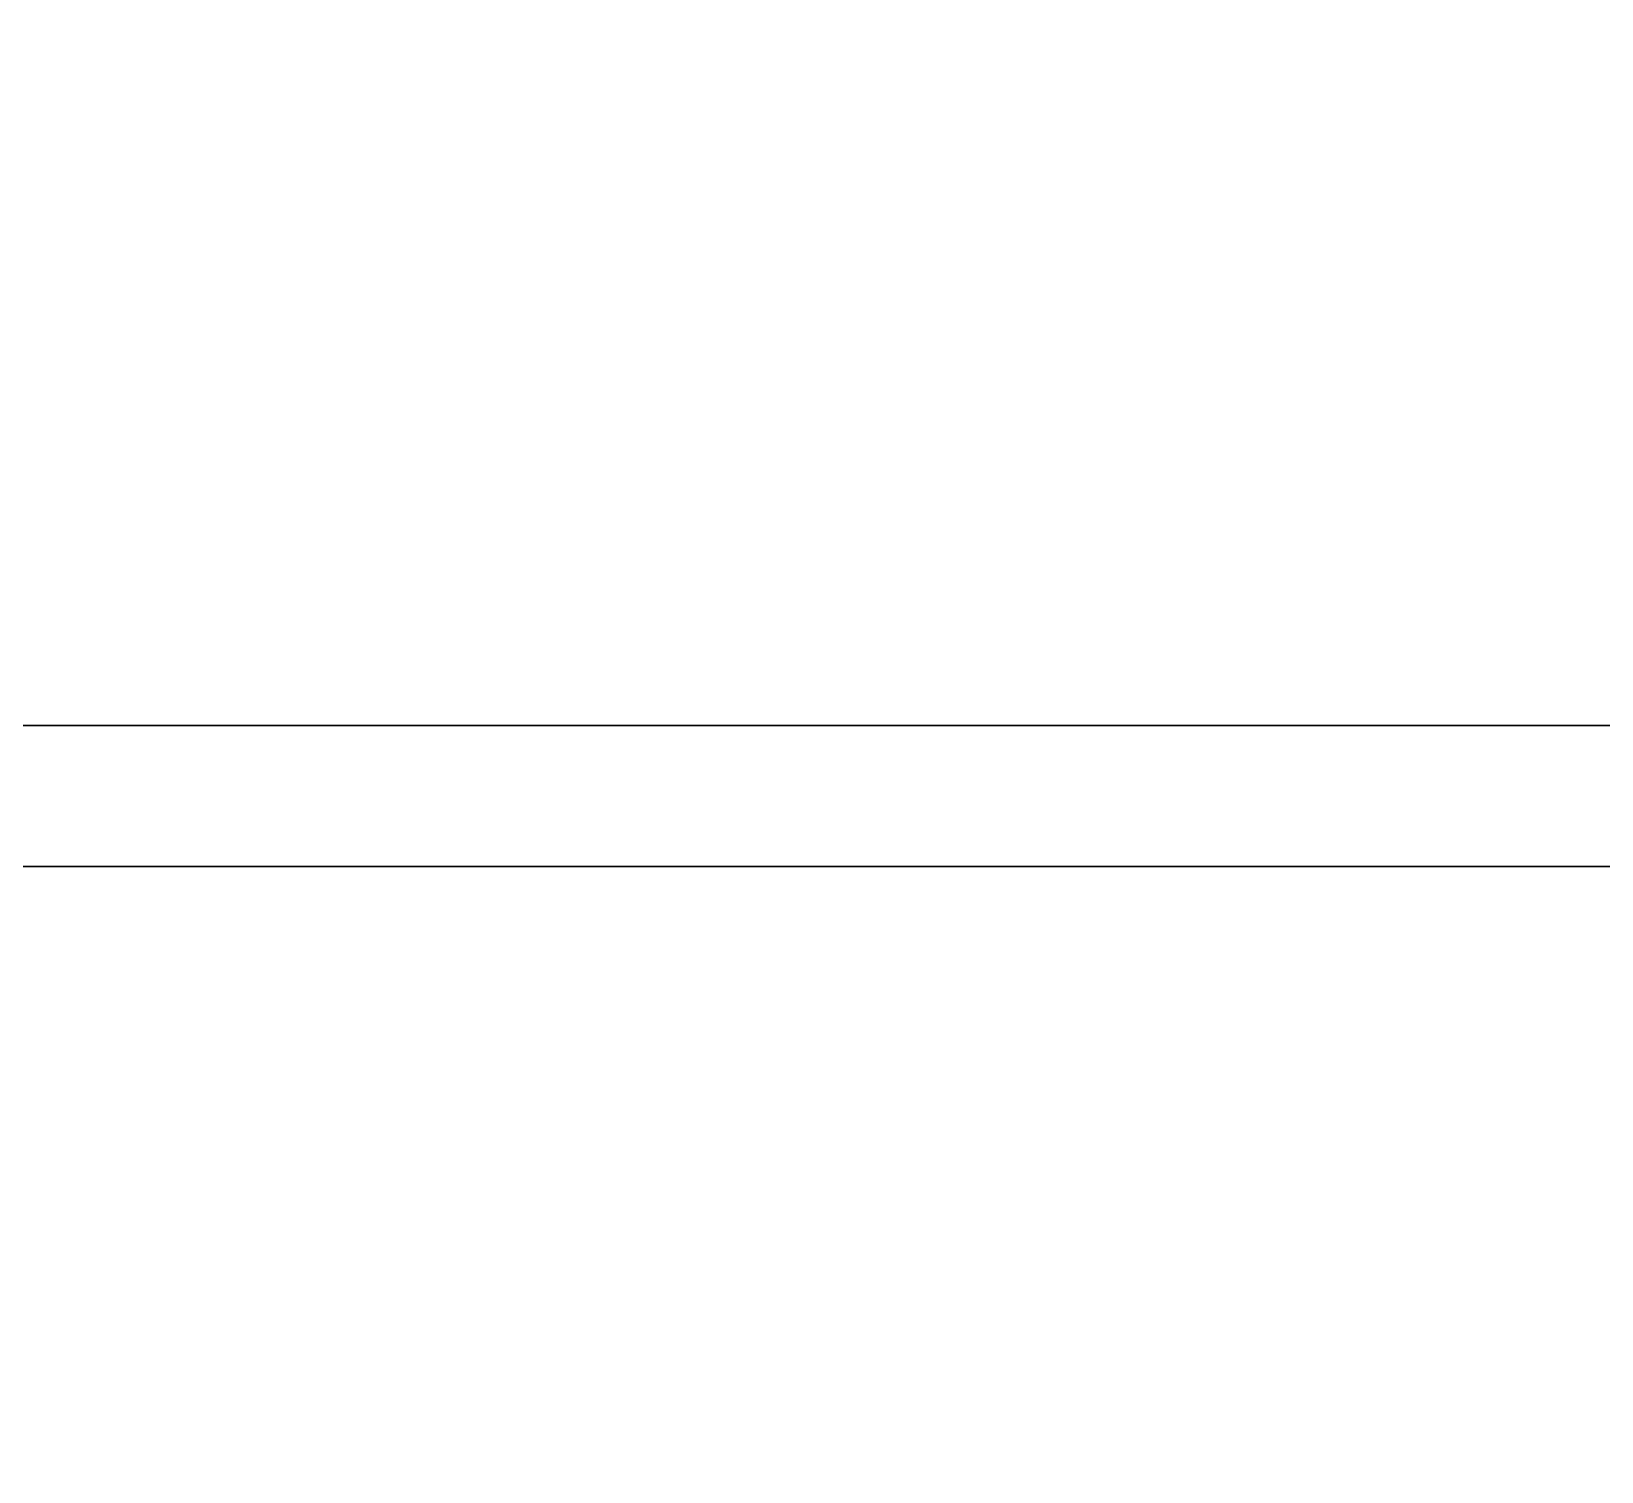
# Model space of a CAD drawing. Extents: x 0 to 4068, y -4475 to 0.
# Drawn here: x 1700.13 to 1739.05, y -2901 to -2865.29 of the extents above; entities that cross this region are included whole.
import ezdxf

# ---------------------------------------------------------------- set-up
doc = ezdxf.new("R2010")
doc.units = 0
for name, color, linetype in [('LAYER0', 7, 'CONTINUOUS'), ('LAYER498', 253, 'CONTINUOUS'), ('LAYER821', 19, 'CONTINUOUS')]:
    doc.layers.add(name, color=color, linetype=linetype)

msp = doc.modelspace()

# ---------------------------------------------------------------- linework, layer by layer
at = {"layer": 'LAYER0', "invisible_edges": 1}
for points in [[(4068, 0), (0, -4475), (0, 0), (4068, 0)], [(4068, -4475, 5), (0, 0, 5), (0, -4475, 5), (4068, -4475, 5)], [(0, 0, 5), (4068, -4475, 5), (4068, 0, 5), (0, 0, 5)], [(0, -4475), (4068, 0), (4068, -4475), (0, -4475)]]:
    msp.add_3dface(points, dxfattribs=at)
at = {"layer": 'LAYER498', "invisible_edges": 1}
for points in [[(2153, -2864.5, 153), (1617, -2882.5, 153), (1617, -2864.5, 153), (2153, -2864.5, 153)], [(1617, -2882.5, 153), (2153, -2864.5, 153), (2153, -2882.5, 153), (1617, -2882.5, 153)], [(2153, -2882.5, 873), (1617, -2864.5, 873), (1617, -2882.5, 873), (2153, -2882.5, 873)], [(1617, -2864.5, 873), (2153, -2882.5, 873), (2153, -2864.5, 873), (1617, -2864.5, 873)], [(1617, -2882.5, 153), (2153, -2882.5, 873), (1617, -2882.5, 873), (1617, -2882.5, 153)], [(2153, -2882.5, 873), (1617, -2882.5, 153), (2153, -2882.5, 153), (2153, -2882.5, 873)]]:
    msp.add_3dface(points, dxfattribs=at)
at = {"layer": 'LAYER821'}
for points, invisible_edges in [([(1567, -2886, 873), (1627.02, -2076, 873), (2153, -2886, 873), (1567, -2886, 873)], 3), ([(1627.02, -2076, 927), (1567, -2886, 927), (2153, -2886, 927), (1627.02, -2076, 927)], 5), ([(2153, -2886, 873), (1627.02, -2076, 873), (2068, -2076, 873), (2153, -2886, 873)], 5), ([(1627.02, -2076, 927), (2153, -2886, 927), (2068, -2076, 927), (1627.02, -2076, 927)], 3), ([(2153, -2886, 927), (1567, -2886, 873), (2153, -2886, 873), (2153, -2886, 927)], 1), ([(1567, -2886, 873), (2153, -2886, 927), (1567, -2886, 927), (1567, -2886, 873)], 1)]:
    msp.add_3dface(points, dxfattribs=dict(at, invisible_edges=invisible_edges))

doc.saveas('drawing.dxf')
